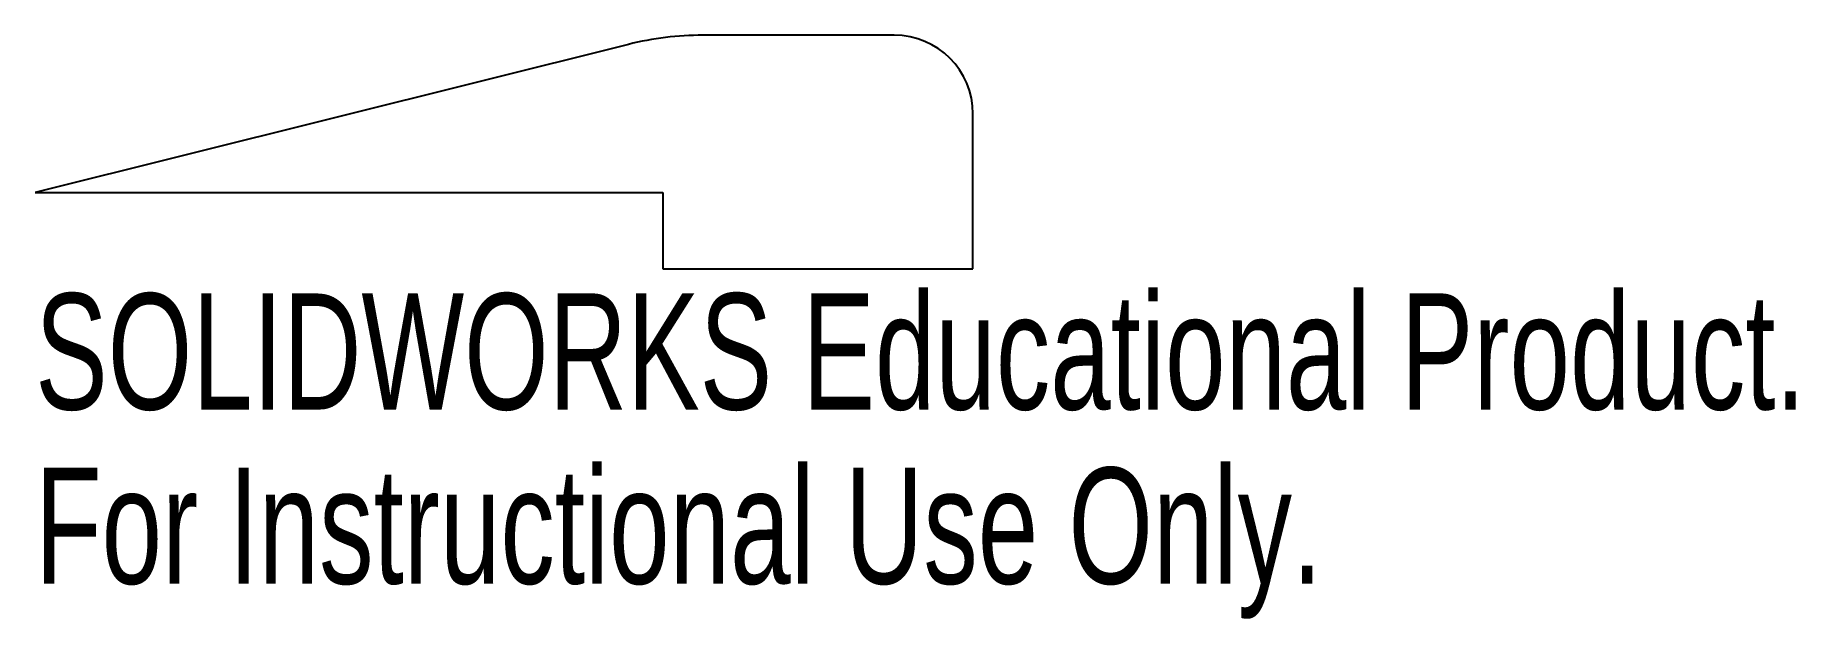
# Model space of a CAD drawing. Header units: inches. Extents: x -0.03 to 2.85, y -0.7 to 0.25.
import ezdxf

# ---------------------------------------------------------------- set-up
doc = ezdxf.new("R2010")
doc.units = ezdxf.units.IN
doc.header["$MEASUREMENT"] = 0
doc.styles.add('SLDTEXTSTYLE0', font='TXT', dxfattribs={"width": 0.7})

msp = doc.modelspace()

# ---------------------------------------------------------------- linework, layer by layer
at = {"color": 7, "linetype": 'Continuous', "lineweight": 25}
for p, q in [((0.9393, 0.239), (-0.0325, -0.004)), ((1.375, 0.254), (1.0616, 0.254)), ((1.504, -0.129), (1.504, 0.125)), ((-0.0325, -0.004), (0.996, -0.004)), ((0.996, -0.004), (0.996, -0.129)), ((0.996, -0.129), (1.504, -0.129))]:
    msp.add_line(p, q, dxfattribs=at)
for centre, radius, start, end in [((1.0616, -0.25), 0.504, 90, 104.0362), ((1.375, 0.125), 0.129, 0, 90)]:
    msp.add_arc(centre, radius, start, end, dxfattribs=at)

# ---------------------------------------------------------------- texts
at = {"color": 7, "linetype": 'Continuous', "char_height": 0.1903, "attachment_point": 1, "style": 'SLDTEXTSTYLE0'}
for s, insert in [('SOLIDWORKS Educational Product.', (-0.0325, -0.1691)), ('For Instructional Use Only.', (-0.0325, -0.4546))]:
    msp.add_mtext(s, dxfattribs=dict(at, insert=insert))

doc.saveas('drawing.dxf')
